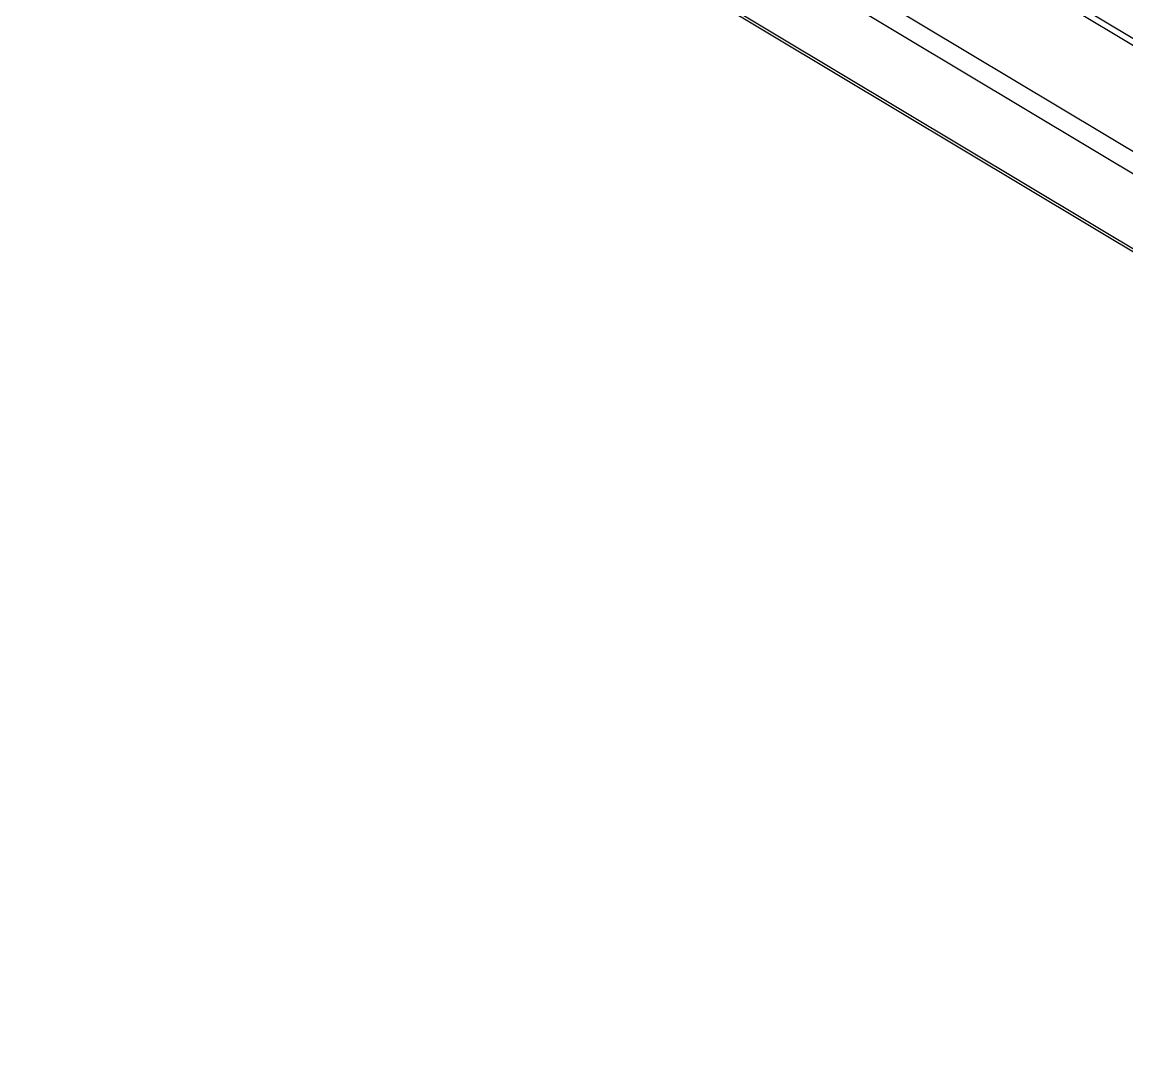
# Model space of a CAD drawing. Header units: millimetres. Extents: x -1590 to 1562, y -1082 to 1503.
# Drawn here: x -1492 to -697, y -1037 to -296 of the extents above; entities that cross this region are included whole.
import ezdxf

# ---------------------------------------------------------------- set-up
doc = ezdxf.new("R2010")
doc.units = ezdxf.units.MM

msp = doc.modelspace()

# ---------------------------------------------------------------- linework, layer by layer
at = {"color": 7, "linetype": 'Continuous', "lineweight": 25}
for p, q in [((-1491.65, 20.53), (264.31, -1033.52)), ((-1490.17, 17.51), (265.79, -1036.54)), ((-352.17, -512.24), (-823.6, -229.25)), ((-316.22, -631.26), (-918.63, -269.65))]:
    msp.add_line(p, q, dxfattribs=at)
at = {"color": 8, "linetype": 'Continuous', "lineweight": 25}
for p, q in [((-351.83, -517.39), (-825.96, -232.78)), ((-878.99, -277.19), (-346.51, -596.82))]:
    msp.add_line(p, q, dxfattribs=at)

doc.saveas('drawing.dxf')
